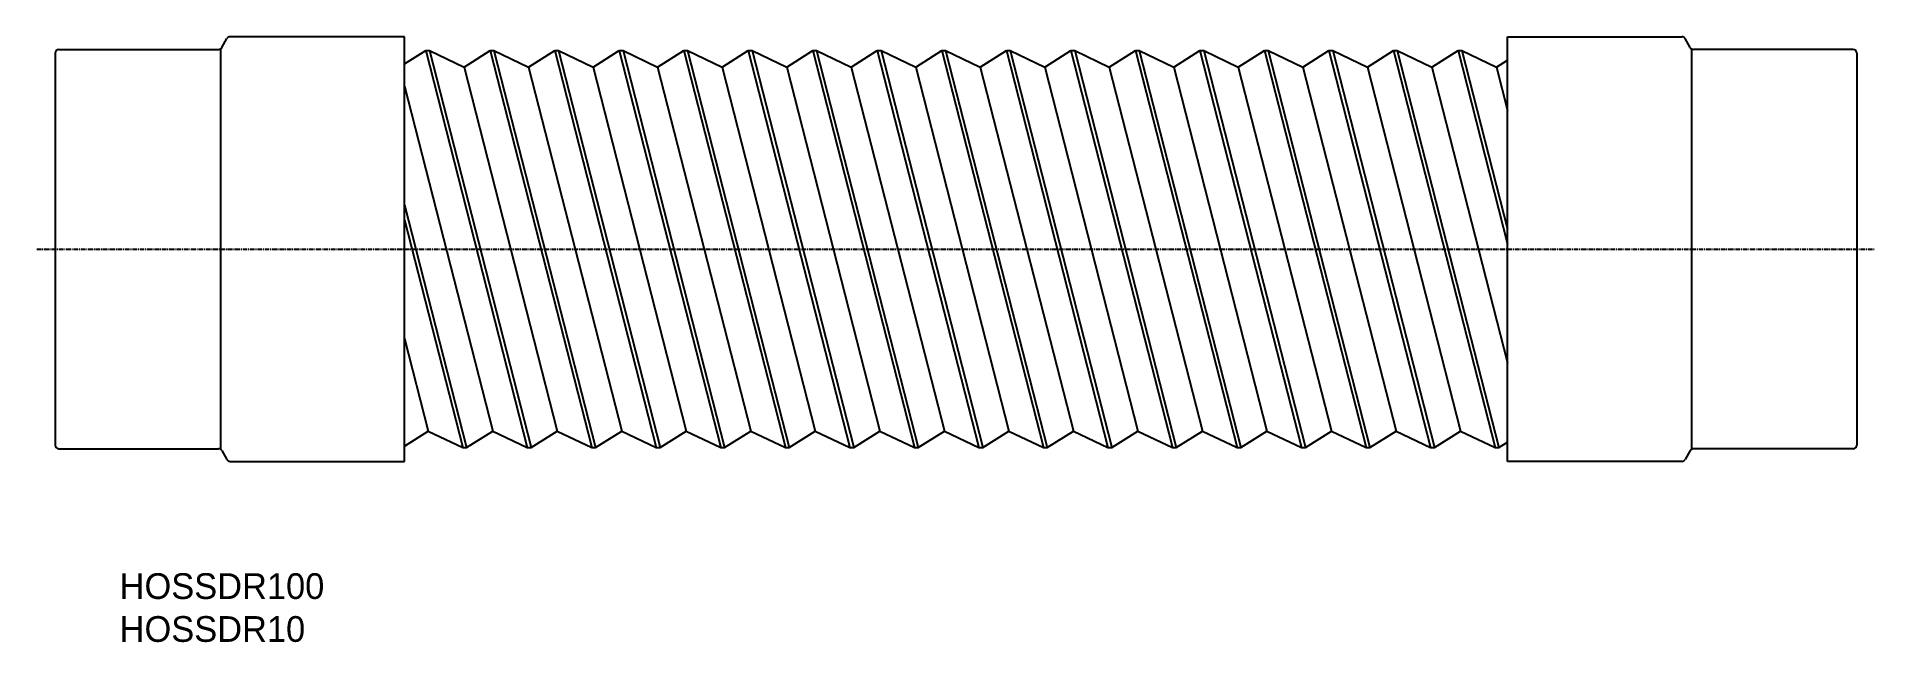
# Model space of a CAD drawing. Extents: x 133 to 633, y 84 to 249.
import ezdxf

# ---------------------------------------------------------------- set-up
doc = ezdxf.new("R2010")
doc.units = 0
doc.linetypes.add('CENTER', pattern=[2, 1.25, -0.25, 0.25, -0.25])
doc.layers.get('0').update_dxf_attribs({"linetype": 'CONTINUOUS'})
doc.layers.add('CENTER', color=1, linetype='CENTER')

msp = doc.modelspace()

# ---------------------------------------------------------------- linework, layer by layer
for p, q in [((138.96, 245.12), (182.39, 245.12)), ((182.96, 245.3), (182.96, 136.33)), ((183.25, 245.62), (184.67, 248.07)), ((232.96, 248.57), (185.54, 248.57)), ((232.96, 133.07), (232.96, 248.57)), ((532.96, 133.07), (532.96, 248.57)), ((532.96, 248.57), (580.39, 248.57)), ((582.67, 245.62), (581.25, 248.07)), ((582.96, 245.3), (582.96, 136.33)), ((626.96, 245.12), (583.54, 245.12)), ((137.96, 244.12), (137.96, 137.52)), ((232.96, 241.16), (238.73, 244.82)), ((238.73, 244.82), (266.37, 136.82)), ((238.73, 244.82), (239.76, 244.82)), ((239.76, 244.82), (267.4, 136.82)), ((239.76, 244.82), (249.17, 240.32)), ((249.17, 240.32), (256.28, 244.82)), ((249.17, 240.32), (274.5, 141.32)), ((256.28, 244.82), (257.31, 244.82)), ((256.28, 244.82), (283.91, 136.82)), ((257.31, 244.82), (284.95, 136.82)), ((257.31, 244.82), (266.72, 240.32)), ((266.72, 240.32), (273.83, 244.82)), ((266.72, 240.32), (292.05, 141.32)), ((273.83, 244.82), (301.46, 136.82)), ((273.83, 244.82), (274.86, 244.82)), ((274.86, 244.82), (302.49, 136.82)), ((274.86, 244.82), (284.27, 240.32)), ((284.27, 240.32), (291.37, 244.82)), ((284.27, 240.32), (309.6, 141.32)), ((291.37, 244.82), (319.01, 136.82)), ((291.37, 244.82), (292.41, 244.82)), ((292.41, 244.82), (320.04, 136.82)), ((292.41, 244.82), (301.81, 240.32)), ((301.81, 240.32), (308.92, 244.82)), ((301.81, 240.32), (327.15, 141.32)), ((308.92, 244.82), (336.56, 136.82)), ((308.92, 244.82), (309.95, 244.82)), ((309.95, 244.82), (337.59, 136.82)), ((309.95, 244.82), (319.36, 240.32)), ((319.36, 240.32), (326.47, 244.82)), ((319.36, 240.32), (344.7, 141.32)), ((326.47, 244.82), (354.1, 136.82)), ((326.47, 244.82), (327.5, 244.82)), ((327.5, 244.82), (355.14, 136.82)), ((327.5, 244.82), (336.91, 240.32)), ((336.91, 240.32), (344.02, 244.82)), ((336.91, 240.32), (362.24, 141.32)), ((344.02, 244.82), (371.65, 136.82)), ((344.02, 244.82), (345.05, 244.82)), ((345.05, 244.82), (372.68, 136.82)), ((345.05, 244.82), (354.46, 240.32)), ((354.46, 240.32), (361.56, 244.82)), ((354.46, 240.32), (379.79, 141.32)), ((361.56, 244.82), (389.2, 136.82)), ((361.56, 244.82), (362.6, 244.82)), ((362.6, 244.82), (390.23, 136.82)), ((362.6, 244.82), (372.01, 240.32)), ((372.01, 240.32), (379.11, 244.82)), ((372.01, 240.32), (397.34, 141.32)), ((379.11, 244.82), (406.75, 136.82)), ((379.11, 244.82), (380.14, 244.82)), ((380.14, 244.82), (407.78, 136.82)), ((380.14, 244.82), (389.55, 240.32)), ((389.55, 240.32), (396.66, 244.82)), ((389.55, 240.32), (414.89, 141.32)), ((396.66, 244.82), (424.3, 136.82)), ((396.66, 244.82), (397.69, 244.82)), ((397.69, 244.82), (425.33, 136.82)), ((397.69, 244.82), (407.1, 240.32)), ((407.1, 240.32), (414.21, 244.82)), ((407.1, 240.32), (432.43, 141.32)), ((414.21, 244.82), (441.84, 136.82)), ((414.21, 244.82), (415.24, 244.82)), ((415.24, 244.82), (442.88, 136.82)), ((415.24, 244.82), (424.65, 240.32)), ((424.65, 240.32), (431.76, 244.82)), ((424.65, 240.32), (449.98, 141.32)), ((431.76, 244.82), (459.39, 136.82)), ((431.76, 244.82), (432.79, 244.82)), ((432.79, 244.82), (460.42, 136.82)), ((432.79, 244.82), (442.2, 240.32)), ((442.2, 240.32), (449.3, 244.82)), ((442.2, 240.32), (467.53, 141.32)), ((449.3, 244.82), (476.94, 136.82)), ((449.3, 244.82), (450.34, 244.82)), ((450.34, 244.82), (477.97, 136.82)), ((450.34, 244.82), (459.74, 240.32)), ((459.74, 240.32), (466.85, 244.82)), ((459.74, 240.32), (485.08, 141.32)), ((466.85, 244.82), (494.49, 136.82)), ((466.85, 244.82), (467.88, 244.82)), ((467.88, 244.82), (495.52, 136.82)), ((467.88, 244.82), (477.29, 240.32)), ((477.29, 240.32), (484.4, 244.82)), ((477.29, 240.32), (502.63, 141.32)), ((484.4, 244.82), (512.03, 136.82)), ((484.4, 244.82), (485.43, 244.82)), ((485.43, 244.82), (513.07, 136.82)), ((485.43, 244.82), (494.84, 240.32)), ((494.84, 240.32), (501.95, 244.82)), ((494.84, 240.32), (520.17, 141.32)), ((501.95, 244.82), (529.58, 136.82)), ((501.95, 244.82), (502.98, 244.82)), ((502.98, 244.82), (530.61, 136.82)), ((502.98, 244.82), (512.39, 240.32)), ((512.39, 240.32), (519.49, 244.82)), ((512.39, 240.32), (532.96, 159.92)), ((519.49, 244.82), (532.96, 192.19)), ((519.49, 244.82), (520.53, 244.82)), ((520.53, 244.82), (532.96, 196.22)), ((520.53, 244.82), (529.94, 240.32)), ((529.94, 240.32), (532.96, 242.23)), ((529.94, 240.32), (532.96, 228.49)), ((627.96, 244.12), (627.96, 137.52)), ((232.96, 235.09), (256.96, 141.32)), ((232.96, 202.82), (249.85, 136.82)), ((232.96, 198.79), (248.82, 136.82)), ((232.96, 166.51), (239.41, 141.32)), ((232.96, 137.23), (239.41, 141.32)), ((239.41, 141.32), (248.82, 136.82)), ((249.85, 136.82), (256.96, 141.32)), ((256.96, 141.32), (266.37, 136.82)), ((267.4, 136.82), (274.5, 141.32)), ((274.5, 141.32), (283.91, 136.82)), ((284.95, 136.82), (292.05, 141.32)), ((292.05, 141.32), (301.46, 136.82)), ((302.49, 136.82), (309.6, 141.32)), ((309.6, 141.32), (319.01, 136.82)), ((320.04, 136.82), (327.15, 141.32)), ((327.15, 141.32), (336.56, 136.82)), ((337.59, 136.82), (344.7, 141.32)), ((344.7, 141.32), (354.1, 136.82)), ((355.14, 136.82), (362.24, 141.32)), ((362.24, 141.32), (371.65, 136.82)), ((372.68, 136.82), (379.79, 141.32)), ((379.79, 141.32), (389.2, 136.82)), ((390.23, 136.82), (397.34, 141.32)), ((397.34, 141.32), (406.75, 136.82)), ((407.78, 136.82), (414.89, 141.32)), ((414.89, 141.32), (424.3, 136.82)), ((425.33, 136.82), (432.43, 141.32)), ((432.43, 141.32), (441.84, 136.82)), ((442.88, 136.82), (449.98, 141.32)), ((449.98, 141.32), (459.39, 136.82)), ((460.42, 136.82), (467.53, 141.32)), ((467.53, 141.32), (476.94, 136.82)), ((477.97, 136.82), (485.08, 141.32)), ((485.08, 141.32), (494.49, 136.82)), ((495.52, 136.82), (502.63, 141.32)), ((502.63, 141.32), (512.03, 136.82)), ((513.07, 136.82), (520.17, 141.32)), ((520.17, 141.32), (529.58, 136.82)), ((138.96, 136.52), (182.39, 136.52)), ((183.25, 136.02), (184.67, 133.57)), ((248.82, 136.82), (249.85, 136.82)), ((266.37, 136.82), (267.4, 136.82)), ((283.91, 136.82), (284.95, 136.82)), ((301.46, 136.82), (302.49, 136.82)), ((319.01, 136.82), (320.04, 136.82)), ((336.56, 136.82), (337.59, 136.82)), ((354.1, 136.82), (355.14, 136.82)), ((371.65, 136.82), (372.68, 136.82)), ((389.2, 136.82), (390.23, 136.82)), ((406.75, 136.82), (407.78, 136.82)), ((424.3, 136.82), (425.33, 136.82)), ((441.84, 136.82), (442.88, 136.82)), ((459.39, 136.82), (460.42, 136.82)), ((476.94, 136.82), (477.97, 136.82)), ((494.49, 136.82), (495.52, 136.82)), ((512.03, 136.82), (513.07, 136.82)), ((529.58, 136.82), (530.61, 136.82)), ((530.61, 136.82), (532.96, 138.3)), ((582.67, 136.02), (581.25, 133.57)), ((626.96, 136.52), (583.54, 136.52)), ((185.54, 133.07), (232.96, 133.07)), ((580.39, 133.07), (532.96, 133.07))]:
    msp.add_line(p, q)
for centre, start, end in [((138.96, 244.12), 90, 180), ((182.39, 246.12), 270, 329.8987), ((185.54, 247.57), 90, 149.8987), ((580.39, 247.57), 30.1013, 90), ((583.54, 246.12), 210.1013, 270), ((626.96, 244.12), 0, 90), ((138.96, 137.52), 180, 270), ((182.39, 135.52), 30.1013, 90), ((583.54, 135.52), 90, 149.8987), ((626.96, 137.52), 270, 0), ((185.54, 134.07), 210.1013, 270), ((580.39, 134.07), 270, 329.8987)]:
    msp.add_arc(centre, 1, start, end)
at = {"layer": 'CENTER', "color": 1, "linetype": 'CENTER'}
msp.add_line((132.96, 190.82), (632.96, 190.82), dxfattribs=at)

# ---------------------------------------------------------------- texts
for s, p in [('HOSSDR100', (155.5, 95.65)), ('HOSSDR10', (155.5, 83.98))]:
    msp.add_text(s, height=7).set_placement(p)

doc.saveas('drawing.dxf')
